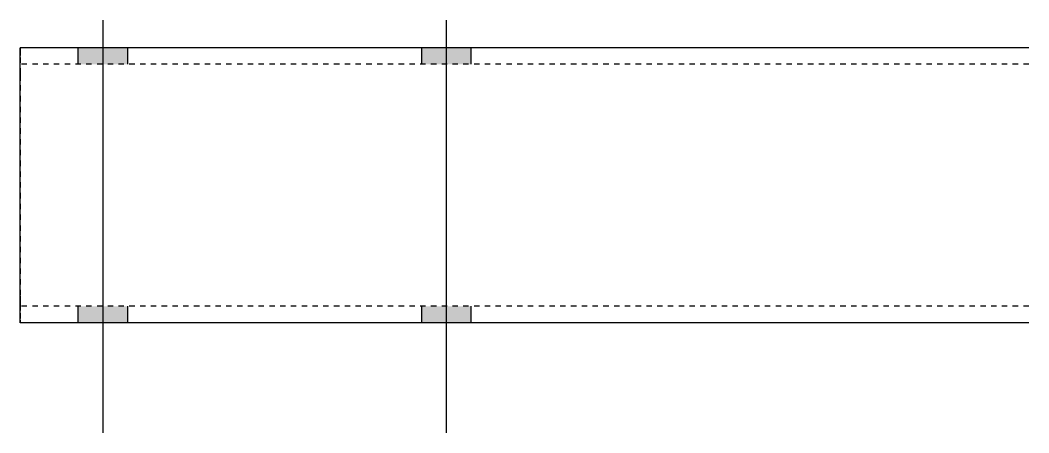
# Model space of a CAD drawing. Header units: millimetres. Extents: x 6 to 16835, y -12 to 232.
# Drawn here: x 11365.1 to 11732.1, y -12.5 to 137.5 of the extents above; entities that cross this region are included whole.
import ezdxf

# ---------------------------------------------------------------- set-up
doc = ezdxf.new("R2010")
doc.units = ezdxf.units.MM
doc.linetypes.add('DXK_LINE_DOT2', pattern=[3.9198, 1.9599, -1.9599])
doc.layers.add('STÅL', color=7, linetype='Continuous')

msp = doc.modelspace()

# ---------------------------------------------------------------- hatches: boundary and pattern name
at = {"layer": 'STÅL', "linetype": 'Continuous'}
for points in [[(11386.14, 121.5), (11404.14, 121.5), (11404.14, 127.5), (11386.14, 127.5)], [(11386.14, 121.5), (11404.14, 121.5), (11404.14, 127.5), (11386.14, 127.5)], [(11511.14, 121.5), (11529.14, 121.5), (11529.14, 127.5), (11511.14, 127.5)], [(11511.14, 121.5), (11529.14, 121.5), (11529.14, 127.5), (11511.14, 127.5)], [(11386.14, 27.5), (11404.14, 27.5), (11404.14, 33.5), (11386.14, 33.5)], [(11386.14, 27.5), (11404.14, 27.5), (11404.14, 33.5), (11386.14, 33.5)], [(11511.14, 27.5), (11529.14, 27.5), (11529.14, 33.5), (11511.14, 33.5)], [(11511.14, 27.5), (11529.14, 27.5), (11529.14, 33.5), (11511.14, 33.5)]]:
    msp.add_hatch(color=3, dxfattribs=at).paths.add_polyline_path(points)

# ---------------------------------------------------------------- linework, layer by layer
at = {"layer": 'STÅL', "color": 3, "linetype": 'Continuous'}
for p, q in [((11395.14, 137.5), (11395.14, -12.5)), ((11395.14, 137.5), (11395.14, -12.5)), ((11520.14, 137.5), (11520.14, -12.5)), ((11520.14, 137.5), (11520.14, -12.5)), ((11386.14, 127.5), (11386.14, 121.5)), ((11386.14, 127.5), (11386.14, 121.5)), ((11404.14, 127.5), (11404.14, 121.5)), ((11404.14, 127.5), (11404.14, 121.5)), ((11511.14, 127.5), (11511.14, 121.5)), ((11511.14, 127.5), (11511.14, 121.5)), ((11529.14, 127.5), (11529.14, 121.5)), ((11529.14, 127.5), (11529.14, 121.5)), ((11386.14, 33.5), (11386.14, 27.5)), ((11386.14, 33.5), (11386.14, 27.5)), ((11404.14, 33.5), (11404.14, 27.5)), ((11404.14, 33.5), (11404.14, 27.5)), ((11511.14, 33.5), (11511.14, 27.5)), ((11511.14, 33.5), (11511.14, 27.5)), ((11529.14, 33.5), (11529.14, 27.5)), ((11529.14, 33.5), (11529.14, 27.5))]:
    msp.add_line(p, q, dxfattribs=at)
at = {"layer": 'STÅL', "color": 2, "linetype": 'Continuous'}
for p, q in [((11732.14, 127.5), (11365.12, 127.5)), ((11365.12, 126.59), (11365.12, 127.5)), ((11365.12, 123.99), (11365.12, 126.59)), ((11365.12, 120.09), (11365.12, 123.99)), ((11365.12, 115.5), (11365.12, 120.09)), ((11365.12, 39.5), (11365.12, 115.5)), ((11365.12, 34.91), (11365.12, 39.5)), ((11365.12, 31.01), (11365.12, 34.91)), ((11365.12, 28.41), (11365.12, 31.01)), ((11365.12, 27.5), (11365.12, 28.41)), ((11732.14, 27.5), (11365.12, 27.5))]:
    msp.add_line(p, q, dxfattribs=at)
at = {"layer": 'STÅL', "color": 7, "linetype": 'DXK_LINE_DOT2'}
for p, q in [((11365.12, 127.5), (11365.15, 127.5)), ((11365.15, 127.5), (11365.15, 126.59)), ((11365.15, 126.59), (11365.15, 123.99)), ((11365.12, 121.5), (11365.15, 121.5)), ((11732.14, 121.5), (11365.12, 121.5)), ((11365.12, 121.04), (11365.12, 121.5)), ((11365.15, 123.99), (11365.15, 119.74)), ((11365.15, 121.04), (11365.15, 121.5)), ((11365.12, 120.09), (11365.12, 121.04)), ((11365.12, 119.74), (11365.12, 120.09)), ((11365.12, 117.8), (11365.12, 119.74)), ((11365.12, 117.8), (11365.12, 39.5)), ((11365.15, 120.09), (11365.15, 121.04)), ((11365.15, 117.8), (11365.15, 120.09)), ((11365.15, 119.74), (11365.15, 115.5)), ((11365.15, 117.8), (11365.15, 39.5)), ((11365.15, 37.2), (11365.15, 115.5)), ((11365.12, 39.5), (11365.12, 37.2)), ((11365.12, 37.2), (11365.12, 35.26)), ((11365.15, 37.2), (11365.15, 39.5)), ((11365.15, 35.26), (11365.15, 37.2)), ((11365.15, 37.2), (11365.15, 33.96)), ((11365.12, 35.26), (11365.12, 33.96)), ((11365.12, 33.96), (11365.12, 33.5)), ((11365.12, 33.5), (11365.15, 33.5)), ((11732.14, 33.5), (11365.12, 33.5)), ((11365.15, 33.96), (11365.15, 35.26)), ((11365.15, 33.5), (11365.15, 33.96)), ((11365.15, 33.96), (11365.15, 31.01)), ((11365.15, 31.01), (11365.15, 28.41)), ((11365.12, 27.5), (11365.15, 27.5)), ((11365.15, 28.41), (11365.15, 27.5))]:
    msp.add_line(p, q, dxfattribs=at)

doc.saveas('drawing.dxf')
